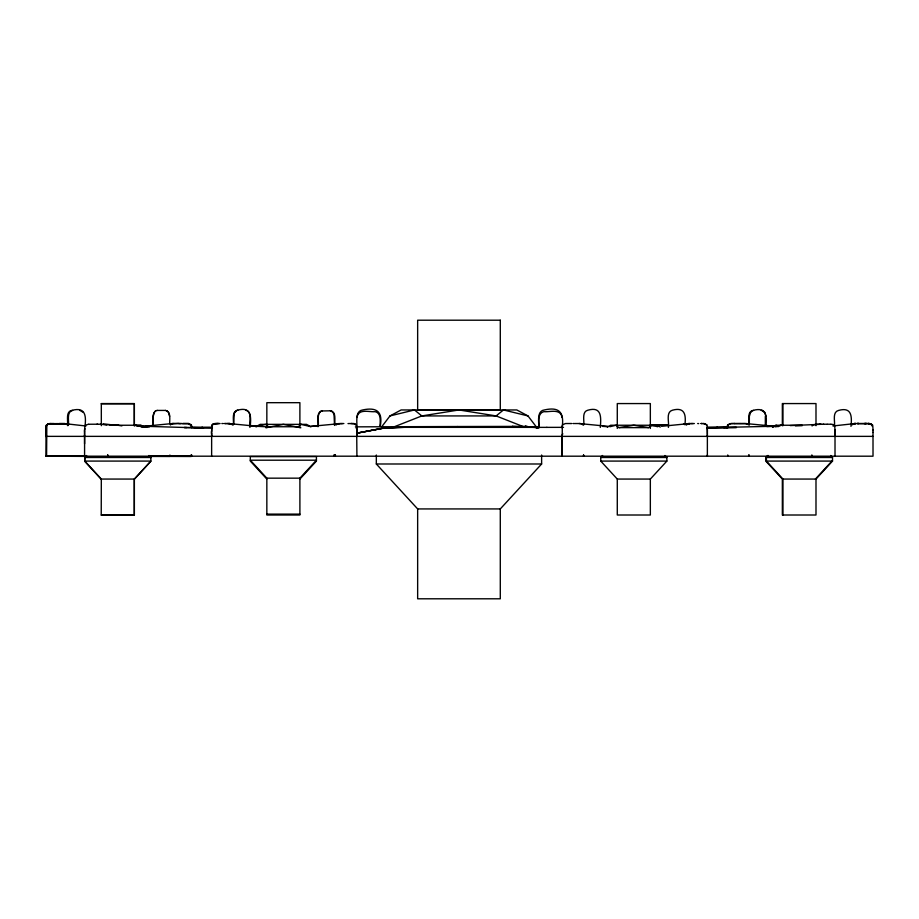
<?xml version="1.0" encoding="UTF-8"?>
<svg xmlns="http://www.w3.org/2000/svg" width="919" height="919" viewBox="0 0 919 919"><rect width="100%" height="100%" fill="white"/><g stroke="black" fill="none" stroke-linecap="round" stroke-linejoin="round"><path stroke-width="1.38" d="M45.973 435.893L45.984 435.032M45.996 432.642L45.996 431.781M84.582 443.797L84.594 431.413A48.018 33.969 90 0 0 84.571 429.943L84.962 425.761A2.275 1.608 -90 0 1 85.398 425.152L88.546 424.245M211.634 435.238L211.634 435.985M334.872 456.192L334.872 454.951M334.941 456.192L334.941 454.951M335.182 456.192L335.182 454.951M356.917 456.192L356.675 428.817A1.987 1.987 -90 0 0 356.319 428.208L356.101 428.013M356.917 435.732L356.917 436.364L356.917 435.215M562.06 454.951L562.06 456.192L562.313 425.669A2.826 1.987 -90 0 1 562.669 424.808L565.242 423.59A26.754 18.828 90 0 1 566.093 423.533L570.538 423.521M707.366 454.951L707.366 456.192L707.366 434.79M835.015 435.56L835.015 456.192M45.984 435.238L45.984 434.377M45.996 433.297L45.996 432.435M707.17 428.265L707.389 429.862A5.353 1.666 -88.8 0 1 707.412 430.551L707.366 436.364M45.984 436.364L45.984 456.192L873.016 456.192L873.004 432.424M45.984 434.584L45.996 433.09M84.582 435.422L84.548 431.091M211.634 435.055L211.646 430.85M45.95 428.794L45.961 427.967M211.646 433.435L211.634 456.192M835.015 436.364L835.015 434.009M873.016 430.724L873.004 432.435M873.016 430.551L873.027 429.874M873.027 429.839L872.774 425.669A2.826 1.987 -90 0 0 872.418 424.819L869.856 423.59A26.743 18.817 90 0 0 869.006 423.544L868.168 423.59M835.049 431.114L835.003 433.86M45.961 428.162L45.984 427.358M211.611 427.967L212.76 424.245L217.504 423.521M727.113 427.967L727.377 425.715A2.814 1.987 -90 0 1 727.733 424.865L730.306 423.648A26.628 18.828 90 0 1 731.156 423.602L735.189 423.521M727.71 427.932L727.974 425.669A2.826 1.987 -90 0 1 728.33 424.808L730.904 423.59A26.754 18.828 90 0 1 731.754 423.533L734.786 423.521M211.623 427.691L211.875 425.669M45.984 427.553L46.03 426.772M46.03 426.967L46.111 426.221M46.111 426.416L46.226 425.715A2.814 1.987 90 0 1 46.582 424.865L49.144 423.648A26.628 18.828 -90 0 1 49.994 423.602L54.026 423.579M47.662 424.337L47.179 424.865A2.814 1.987 90 0 0 46.823 425.715L46.582 456.192L85.122 456.215M211.841 428.231L211.634 431.562M357.158 416.296C359.478 408.484 369.541 412.298 375.228 411.655C381.718 413.366 379.972 421.741 380.064 426.611M812.097 426.002L812.201 425.75A2.275 1.608 90 0 1 812.637 425.141L815.831 424.256M155.334 411.161C151.198 414.917 153.887 421.557 153.082 426.359M154.426 412.137L153.197 416.376L153.197 426.359M749.881 413.435L751.57 411.161M750.651 412.137L749.341 416.376L749.341 425.06M335.917 425.06L338.008 423.67L343.867 423.533M85.019 428.782L84.594 429.897A7.8 7.524 -85.5 0 0 84.502 431.103M852.154 424.819L854.325 423.636A24.733 17.404 90 0 1 855.566 423.544L855.807 423.59M381.454 427.117L389.978 415.928L401.121 409.954L516.823 409.954L527.977 415.928L537.351 428.243M149.062 455.502L150.9 457.49L150.819 461.292L134.289 479.27L134.289 515.214L101.228 515.214L101.32 479.063L84.789 461.085L84.789 457.49L86.627 455.502M101.32 515.008L134.369 515.008L134.369 479.063L150.9 461.085L84.789 461.085M299.893 478.167L316.423 460.201L250.313 460.201L266.843 478.167L266.843 515.008L299.904 515.008L299.893 478.167L266.843 478.167M299.904 479.063L316.423 461.085L316.423 456.605L250.313 456.605L250.313 461.085L266.843 479.063M376.331 455.008L376.331 463.992L417.651 508.931L417.651 598.797L500.292 598.797L500.292 508.931L541.624 463.992L541.624 455.008M665.034 455.502L666.872 457.49L666.872 461.085L650.342 479.063L650.342 515.008L617.281 515.008L617.281 479.063L600.75 461.085L600.75 457.49L602.588 455.502M767.652 455.502L765.814 457.49L765.814 461.085L782.345 479.063L782.345 515.008L815.992 515.008L815.992 479.063L832.522 461.085L832.522 457.49L830.684 455.502M782.942 515.008L782.942 479.063L766.412 461.085L766.412 457.49L768.25 455.502M815.394 479.063L831.925 461.085M320.432 411.54C316.779 415.101 318.87 420.971 318.284 425.44M609.883 426.738L616.006 425.244L618.946 427.634L648.676 427.634L651.605 425.244L657.74 426.738M155.219 411.161L156.333 410.598M236.826 410.356L234.23 413.205L233.69 423.521M751.489 411.161L752.558 410.598M607.321 427.036L610.664 425.244L656.947 425.244L660.29 427.036M772.385 427.036L775.728 425.244L802.207 425.244M772.982 427.036L776.325 425.244M852.327 424.084L853.728 423.636A24.733 17.404 -90 0 1 854.969 423.544L856.129 423.521M48.27 423.981L46.582 425.06A2.814 1.987 90 0 0 46.226 425.911M47.351 424.337L48.971 423.762M336.825 424.141L338.226 423.693A24.618 17.404 90 0 1 339.467 423.602M687.263 424.141L688.664 423.636A24.733 17.404 -90 0 1 689.905 423.544L690.743 423.59M852.327 424.141L854.119 423.648A26.617 18.817 -90 0 1 854.969 423.602M852.924 424.141L854.325 423.693A24.618 17.404 -90 0 1 855.566 423.602L855.302 423.533M265.901 427.772L283.362 424.36L300.823 427.772M394.527 426.669L421.821 415.928L458.972 409.954L496.122 415.928L523.428 426.669M48.018 424.05L49.35 423.693M171.876 424.061L172.623 423.9A24.629 17.415 90 0 1 173.863 423.808L179.848 423.406M389.978 415.928L414.48 409.954L421.821 415.928L496.122 415.928L503.474 409.954L527.977 415.928M778.623 425.842L781.07 425.244M775.544 426.738L781.667 425.244M356.905 433.159L384.326 427.967L410.942 427.094L384.326 427.967L356.905 433.159L384.303 427.967L397.617 427.346L546.966 427.369M688.664 423.693A24.618 17.404 -90 0 1 689.905 423.602A24.618 17.404 90 0 0 688.664 423.693L686.493 424.819A2.826 1.987 -90 0 0 686.332 425.106M72.612 410.425C66.386 411.815 69.074 420.718 68.477 425.06M156.219 410.598L157.333 410.425M237.826 410.184C231.289 411.138 233.954 420.511 233.403 424.819M321.145 410.977L330.679 410.793M322.42 410.793C315.424 412.091 318.824 422.074 317.997 426.738M753.557 410.425C747.181 410.713 749.019 419.673 748.801 423.762M618.946 427.634L633.811 425.244L648.676 427.634M795.417 425.899L802.172 425.681M173.186 423.464L140.848 426.611M854.716 423.59L832.924 425.979M48.764 423.889L49.741 423.648A26.628 18.828 90 0 1 50.591 423.602L63.491 423.785A24.652 17.45 -90 0 1 64.732 423.877L66.099 424.141M215.988 423.59L215.655 423.59A26.628 18.828 90 0 0 214.805 423.648L212.243 424.865A2.814 1.987 -90 0 0 211.875 425.715L211.634 430.471M341.052 423.521L310.852 426.37M537.27 427.576L525.117 426.427L512.365 426.405M151.888 426.209L141.894 426.841M311.093 426.405L317.974 425.888M661.496 426.324L689.055 423.59L683.529 423.946M790.271 425.589L822.608 424.245M649.561 425.6L667.722 424.785M650.399 425.543L668.343 424.773M775.682 426.221L706.608 427.772L736.418 427.496L706.608 427.772L714.729 427.726M766.883 426.588L775.705 426.255M538.006 427.576L525.117 426.427L538.006 427.576L526.633 427.059M538.178 427.576L538.408 427.576A17.794 1.551 90 0 1 538.568 427.645L538.626 427.76M88.844 424.245L96.725 424.222M816.095 424.233L819.3 424.222M215.988 423.533L217.458 423.579M723.667 427.634L727.699 427.576M216.16 423.521L217.24 423.521M690.743 423.533L691.387 423.579M59 423.579L64.054 423.59A24.629 17.415 -90 0 1 65.283 423.682L67.466 424.865A2.814 1.987 -90 0 1 67.822 425.715M65.077 423.762L64.698 423.693A24.629 17.415 -90 0 0 63.457 423.602L59.39 423.59M59.643 423.774L58.288 423.59M691.065 423.521L691.708 423.579M859.414 423.59L864.572 423.59M864.768 423.533L866.893 423.521L865.181 423.521M856.726 423.521L859.012 423.533L857.048 423.521M823.424 424.222L827.043 424.233M58.827 423.785L57.506 423.59M183.03 423.406L187.775 423.418A27.007 19.196 90 0 1 188.636 423.464L191.255 424.704A2.849 2.022 -90 0 1 191.612 425.566L191.887 427.852M225.718 423.521L224.202 423.533M225.465 423.579L226.223 423.521M225.879 423.579L226.556 423.521M348.002 423.59L350.288 423.521M698.704 423.59L697.67 423.533M739.956 423.59L735.602 423.579M740.76 423.521L734.591 423.579M741.173 423.579L744.608 423.59A24.629 17.415 90 0 1 745.849 423.682L747.25 424.141M740.163 423.579L745.206 423.533A24.744 17.415 90 0 1 746.446 423.625L748.617 424.819M858.001 423.579L864.365 423.59M864.101 423.533L865.767 423.579M864.572 423.533L865.572 423.579M58.311 423.785L56.989 423.59M100.32 424.21L97.265 424.245M182.146 423.797L187.315 423.808A26.628 18.828 -90 0 1 188.165 423.854L190.727 425.072A2.814 1.987 90 0 1 191.083 425.922L191.278 426.979M97.575 424.222L96.989 424.245M574.386 423.533L579.544 423.533A24.744 17.415 -90 0 1 580.785 423.625L582.968 424.819A2.826 1.987 -90 0 1 583.128 425.106M830.753 424.245L827.295 424.21M355.412 426.853L457.754 426.519M181.973 423.406L180.331 423.797M57.529 423.785L56.725 423.59M217.47 423.521L218.09 423.521M223.168 423.533L221.858 423.533M100.562 424.222L106.753 424.992M341.259 423.579L342.5 423.579M573.87 423.533L573.077 423.533M691.708 423.521L692.627 423.521M857.358 423.521L858.289 423.521M865.687 423.521L866.295 423.579M457.696 426.519L512.411 426.405M202.008 427.22L211.852 427.197M546.759 427.369L563.508 427.346M101.228 403.786L134.289 403.786L134.289 425.899M237.539 410.184C250.738 406.508 251.392 415.641 250.221 426.129M157.218 410.425L165.592 410.425M752.925 410.425C766.308 406.749 767.239 415.537 765.872 426.359M217.688 423.51L218.688 423.579M226.683 423.579L228.371 423.521L227.269 423.521M350.495 423.579L352.126 423.533M57.012 423.785L56.208 423.59M700.933 423.521L702.185 423.521M56.748 423.785L55.944 423.59M866.583 423.579L867.249 423.521M823.137 424.222L823.734 424.245M191.095 427.209L202.341 427.22M46.582 436.364L873.016 436.364M86.041 456.261L45.984 456.192L86.03 456.398M149.544 456.398L191.336 456.398L191.336 455.158M84.789 457.49L150.9 457.49M600.75 457.49L666.872 457.49M766.412 457.49L832.522 457.49M600.75 461.085L666.872 461.085M766.412 461.085L832.522 461.085M376.331 463.992L541.624 463.992M101.32 479.063L134.369 479.063M617.281 479.063L650.342 479.063M782.942 479.063L815.992 479.063M417.651 508.931L500.292 508.931M266.843 514.123L299.893 514.123M701.243 423.521L701.863 423.521M180.652 423.406L179.021 423.797M218.021 423.51L219.09 423.521M56.22 423.785L55.427 423.59M55.967 423.785L54.658 423.59M149.36 456.261L191.336 456.398M148.717 456.352L169.854 456.387L169.923 455.031M692.329 423.579L693.144 423.521M571.779 423.533L570.745 423.521M351.058 423.521L351.851 423.521M55.439 423.785L50.005 423.785A26.651 18.862 90 0 0 49.155 423.843M707.308 427.117L717.211 427.151M212.151 427.772L184.248 427.53L195.322 427.657M867.203 423.579L868.834 423.533M821.218 424.233L820.093 424.21M692.937 423.579L694.35 423.533M717.073 427.151L728.043 427.209M212.438 427.772L193.622 427.657M867.846 423.521L868.237 423.602M819.817 424.21L820.391 424.233M178.596 423.406L174.059 423.418A24.974 17.748 -90 0 0 172.795 423.498L170.578 424.704A2.849 2.022 -90 0 0 170.417 425.003M219.09 423.579L220.1 423.521M867.846 423.579L868.501 423.533A26.743 18.817 90 0 1 869.259 423.59L871.821 424.819A2.826 1.987 -90 0 1 872.177 425.669L872.303 426.186M702.185 423.579L703.345 423.544A26.743 18.817 90 0 1 704.195 423.59L706.757 424.819A2.826 1.987 -90 0 1 707.125 425.669L707.354 434.159M227.946 423.579L231.094 423.797L232.656 425.06M194.506 427.668L203.742 427.737M352.069 423.59C358.709 422.464 356.687 430.724 356.917 434.721M352.402 423.59L352.907 423.602A26.617 18.817 90 0 1 353.758 423.648M142.583 426.807L146.856 426.875M142.456 426.761L149.303 426.887M186.672 427.53L143.375 426.267M703.184 423.602L703.345 423.602A26.617 18.817 -90 0 1 704.195 423.648L706.757 424.877M512.388 426.416L522.36 426.864M255.723 426.267L269.83 426.933M831.052 424.245L833.096 424.555M113.703 424.9L102.882 424.222L118.298 425.129M109.35 424.67L117.988 425.129M775.257 426.542L764.711 425.853M778.416 426.623L746.056 423.59M602.485 426.359L607.987 426.726M250.577 425.566L258.124 426.083M607.93 426.324L579.039 423.521M257.688 426.359L228.601 423.521L234.081 424.038M85.949 426.002L64.904 423.648M525.117 426.416L538.408 427.576M249.164 425.463L254.643 425.979M869.856 423.648L872.418 424.877M121.894 425.899L117.839 425.244L140.986 425.244L144.329 427.036M761.196 410.425L762.736 410.598M330.403 410.793C336.469 411.528 334.516 420.075 334.815 424.13M245.798 410.184C252.84 412.103 248.831 422.487 249.934 427.427M165.477 410.425C171.382 411.39 169.395 419.696 169.728 423.762M79.953 410.425L82.859 412.137M354.148 423.693L356.319 424.877M135.644 425.244L141.767 426.738M138.011 426.06L135.564 425.463L140.894 425.463L143.123 426.657M833.085 424.532L834.199 425.141A2.275 1.608 90 0 1 834.636 425.75L835.026 429.943A48.041 34.003 -90 0 0 835.003 431.402L835.015 435.422M833.338 424.624L834.015 425.003M231.749 424.141L230.347 423.693A24.629 17.415 -90 0 0 229.107 423.602A26.754 18.828 -90 0 1 229.957 423.579L231.829 424.13M762.184 410.598L764.103 412.137M331.391 410.977L333.999 413.814L334.527 425.44M166.465 410.598L168.384 412.137L169.613 416.376M148.981 455.709L150.819 457.708M101.228 479.27L84.697 461.292L84.697 457.708M764.642 412.137L765.872 416.376M561.865 416.296C559.556 408.484 549.493 412.298 543.795 411.655C536.857 413.596 539.304 422.717 538.971 427.863M45.973 429.862L45.996 431.31M45.961 429.23L45.973 430.069M45.984 430.494L45.984 431.16M45.984 430.724L45.996 431.987M356.905 434.262L356.917 435.089M45.95 428.599L45.961 429.426M45.973 435.686L45.984 436.571M850.971 426.359C852.074 416.158 851.614 406.761 838.576 410.425C831.936 412.068 835.291 421.729 834.441 426.359M815.992 425.692L815.992 403.567L782.345 403.567L782.345 425.692M782.942 403.567L782.942 425.692M765.332 416.376L765.332 426.359M749.169 454.951L749.169 456.192M748.675 454.951L748.675 456.192M727.733 454.951L727.791 456.192M684.896 424.819C686.206 414.768 684.678 406.83 672.501 410.184C665.471 412.103 669.469 422.487 668.377 427.427M650.342 428.461L650.342 403.567L617.281 403.567L617.281 428.461M600.302 427.427C601.152 417.111 601.773 406.244 587.907 410.184C581.681 411.574 584.369 420.477 583.772 424.819M562.106 427.863C564.255 413.205 560.153 406.462 544.588 409.908C536.857 410.667 538.787 421.074 538.798 426.209M562.083 456.192L562.06 436.226A2.975 2.975 0 0 1 562.417 434.262A3.653 3.653 0 0 1 562.865 433.894M561.946 416.525L561.946 417.456M380.271 426.209C382.901 411.896 377.008 406.968 362.913 409.908C355.113 410.747 357.054 421.316 356.917 426.611M357.123 416.525L357.123 417.456M335.389 454.951L335.389 456.192M334.217 454.951L334.217 456.192M334.148 454.951L334.148 456.192M299.893 427.565L299.893 402.683L266.843 402.683L266.843 427.565M191.669 454.951L191.634 456.192M134.369 425.692L134.369 403.567L101.32 403.567L101.32 425.692M85.007 426.359C86.329 415.25 85.237 406.738 71.682 410.425C65.892 411.574 67.914 419.684 67.558 423.762M84.582 436.364L84.582 456.398M46.823 425.715A2.814 1.987 -90 0 1 47.179 424.865M64.054 423.602A24.629 17.415 90 0 1 65.283 423.682M49.741 423.648A26.628 18.828 -90 0 1 50.591 423.602M868.409 423.602A24.618 17.404 -90 0 1 869.65 423.693L871.821 424.877A2.803 1.987 90 0 1 872.177 425.727M835.072 429.713A7.352 7.18 84.2 0 1 835.13 431.114M214.805 423.648A26.628 18.828 -90 0 1 215.655 423.602A24.836 17.484 -90 0 0 214.506 423.613L212.714 424.337A2.734 1.93 90 0 0 211.875 425.669M211.439 431.574A36.346 21.987 -89.8 0 1 211.45 433.423M84.422 436.364A39.942 30.752 -89.9 0 1 84.422 435.422M107.753 454.951L107.753 456.192L107.73 454.951M191.301 454.951L191.301 456.192L191.324 454.951M583.565 454.951L583.576 456.192L583.565 454.951M301.168 424.36L298.227 426.749L268.509 426.749L265.568 424.36L255.769 426.749L260.226 424.36L306.509 424.36L310.967 426.749L301.168 424.36M500.292 320.203L417.651 320.203L417.651 410.069L500.292 410.069L500.292 320.203M811.879 456.192L811.868 454.951L811.833 456.192"/></g></svg>
